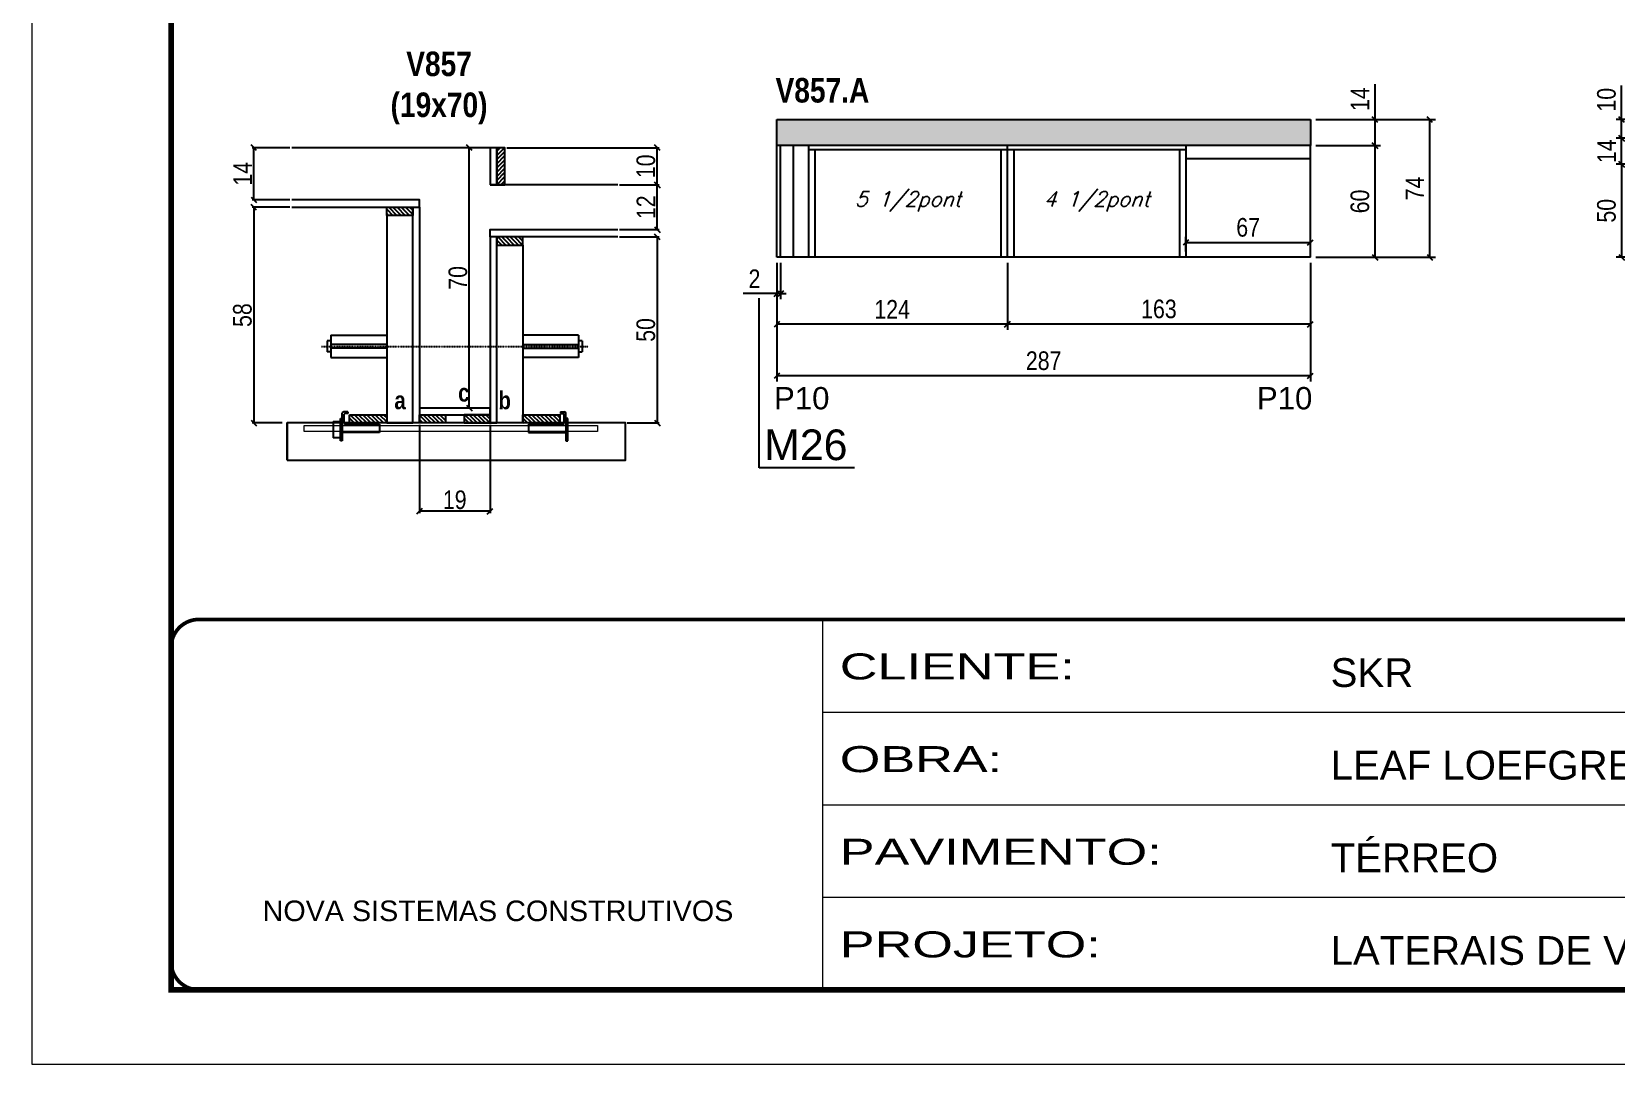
# Model space of a CAD drawing. Extents: x 3309 to 9590, y -2522 to 14608.
# Drawn here: x 6493 to 7345, y 6666 to 7222 of the extents above; entities that cross this region are included whole.
import ezdxf

# ---------------------------------------------------------------- set-up
doc = ezdxf.new("R2010")
doc.units = 0
for name, pattern in [('CONTINUO', [0]), ('DASHED', [0.75, 0.5, -0.25]), ('HIDDEN', [0.375, 0.25, -0.125])]:
    doc.linetypes.add(name, pattern=pattern)
for name, color, linetype in [('5', 5, 'Continuous'), ('barrote', 251, 'Continuous'), ('COTA', 241, 'Continuous'), ('detalhes', 4, 'Continuous'), ('NOMENCLATURA', 7, 'Continuous'), ('Painéis', 200, 'Continuous'), ('presilha', 1, 'Continuous'), ('SARR_2.2x10', 60, 'Continuous'), ('SARR_2.2x7', 40, 'Continuous'), ('SARR_3.5x7', 81, 'Continuous'), ('TENSOR', 3, 'Continuous'), ('texto', 7, 'Continuous')]:
    doc.layers.add(name, color=color, linetype=linetype)
for name, color, linetype, lineweight in [('CONCRETO', 251, 'Continuous', 25), ('Folhas', 255, 'Continuous', 9), ('SARRAFO DE PRESSAO', 251, 'DASHED', 9), ('SCO-___-LAJ', 2, 'Continuous', 0)]:
    doc.layers.add(name, color=color, linetype=linetype, lineweight=lineweight)
doc.styles.add('ARIAL', font='arial.ttf')
doc.styles.add('COTA TECNICA', font='techl___.ttf', dxfattribs={"height": 10})
doc.styles.add('COTA TECNICA 2X', font='techl___.ttf', dxfattribs={"height": 10})
doc.styles.add('Romans', font='romans.shx')
doc.styles.get("Standard").update_dxf_attribs({"font": 'arial.ttf'})
doc.styles.add('TECNICA', font='techb___.ttf', dxfattribs={"height": 10})
doc.styles.add('Tecnologia', font='')
doc.styles.get('Tecnologia').set_extended_font_data('Forgotten Futurist')
doc.dimstyles.new('PAINEL', dxfattribs={"dimtxt": 10, "dimasz": 3, "dimexe": 3, "dimexo": 3, "dimgap": 3, "dimtad": 1, "dimdec": 1, "dimzin": 12, "dimdsep": 46, "dimtxsty": 'COTA TECNICA', "dimblk1": 'OBLIQUE', "dimblk2": 'OBLIQUE', "dimsah": 1, "dimcen": 0.9, "dimclrd": 4, "dimclre": 4, "dimclrt": 240, "dimadec": 1, "dimazin": 3, "dimtfac": 1, "dimtdec": 1, "dimtmove": 0, "dimatfit": 3, "dimfxl": 1, "dimtolj": 1, "dimtzin": 12, "dimarcsym": 0})
doc.dimstyles.new('SECAO', dxfattribs={"dimscale": 0.333333, "dimtxt": 5, "dimasz": 9, "dimexe": 3, "dimexo": 3, "dimgap": 3, "dimtad": 1, "dimdec": 1, "dimlfac": 0.5, "dimzin": 12, "dimdsep": 46, "dimtxsty": 'COTA TECNICA 2X', "dimblk1": 'OBLIQUE', "dimblk2": 'OBLIQUE', "dimsah": 1, "dimcen": 0.9, "dimclrd": 4, "dimclre": 4, "dimclrt": 240, "dimadec": 1, "dimazin": 3, "dimtfac": 1, "dimtdec": 1, "dimtmove": 0, "dimatfit": 3, "dimfxl": 1, "dimtolj": 1, "dimtzin": 12, "dimarcsym": 0})
pattern_1 = [(135, (39936.9704, -116500.8559), (-1.122532015, -1.122532015), [])]

# ---------------------------------------------------------------- blocks, each defined once
blk = doc.blocks.new('9999999999')
at = {"color": 30, "linetype": 'CONTINUO'}
for p, q in [((98564.56, 34230.21), (98564.56, 34429.45)), ((98564.56, 34379.64), (99583.98, 34379.64)), ((98564.56, 34329.83), (99487.98, 34329.83)), ((98564.56, 34280.02), (99487.98, 34280.02))]:
    blk.add_line(p, q, dxfattribs=at)
at = {"color": 30, "linetype": 'CONTINUO', "const_width": 2}
blk.add_lwpolyline([(99583.98, 34230.21), (99583.98, 34414.45, 0.414214), (99568.98, 34429.45), (98228.98, 34429.45, 0.414214), (98213.98, 34414.45), (98213.98, 34245.21, 0.414214), (98228.98, 34230.21), (99583.98, 34230.21)], format="xyb", dxfattribs=at)
at = {"layer": 'Folhas'}
blk.add_lwpolyline([(98138.98, 34190.21), (99623.98, 34190.21), (99623.98, 35240.21), (98138.98, 35240.21)], close=True, dxfattribs=at)
at = {"layer": 'Folhas', "color": 30, "const_width": 3}
blk.add_lwpolyline([(98213.98, 34230.21), (99583.98, 34230.21), (99583.98, 35200.21), (98213.98, 35200.21)], close=True, dxfattribs=at)
at = {"color": 7, "linetype": 'Continuous', "ltscale": 5, "style": 'ARIAL'}
for s, height, p in [('SKR', 15.483, (98837.68, 34393.13)), ('LEAF LOEFGREN', 15.4829, (98837.68, 34343.32)), ('TÉRREO', 15.483, (98837.68, 34293.51)), ('NOVA SISTEMAS CONSTRUTIVOS', 11.0592, (98263.19, 34267.21)), ('LATERAIS DE VIGAS', 15.4829, (98837.68, 34243.7))]:
    blk.add_text(s, height=height, dxfattribs=at).set_placement(p)
at = {"layer": 'Folhas', "color": 7, "style": 'Tecnologia', "width": 1.5}
for s, p in [('CLIENTE:', (98573.65, 34397.17)), ('OBRA:', (98573.65, 34347.31)), ('PAVIMENTO:', (98573.65, 34297.5)), ('PROJETO:', (98573.65, 34247.69))]:
    blk.add_text(s, height=14, dxfattribs=at).set_placement(p)
blk = doc.blocks.new('_Oblique')
at = {"color": 0, "linetype": 'ByBlock', "lineweight": -2}
blk.add_line((-0.5, -0.5), (0.5, 0.5), dxfattribs=at)
blk = doc.blocks.new('*D2346')
at = {"layer": 'COTA', "color": 4, "linetype": 'ByBlock', "lineweight": -2, "transparency": 16777216}
for p, q in [((7017.71, 7097.42), (7017.71, 7061.34)), ((7180.71, 7097.42), (7180.71, 7061.34)), ((7180.71, 7064.34), (7017.71, 7064.34))]:
    blk.add_line(p, q, dxfattribs=at)
at = {"layer": 'Defpoints', "color": 0, "linetype": 'ByBlock', "transparency": 16777216}
for p in [(7017.71, 7100.42), (7180.71, 7100.42), (7017.71, 7064.34)]:
    blk.add_point(p, dxfattribs=at)
at = {"layer": 'COTA', "color": 4, "linetype": 'ByBlock', "lineweight": -2, "transparency": 16777216, "xscale": 3, "yscale": 3, "zscale": 3, "rotation": 180}
blk.add_blockref('_Oblique', (7017.71, 7064.34), dxfattribs=at)
at = {"layer": 'COTA', "color": 4, "linetype": 'ByBlock', "lineweight": -2, "transparency": 16777216, "xscale": 3, "yscale": 3, "zscale": 3}
blk.add_blockref('_Oblique', (7180.71, 7064.34), dxfattribs=at)
at = {"layer": 'COTA', "color": 240, "linetype": 'ByBlock', "transparency": 16777216, "insert": (7099.21, 7072.56), "char_height": 10, "attachment_point": 5, "style": 'COTA TECNICA'}
blk.add_mtext('\\A1;163', dxfattribs=at)
blk = doc.blocks.new('*D2347')
at = {"layer": 'COTA', "color": 4, "linetype": 'ByBlock', "lineweight": -2, "transparency": 16777216}
for p, q in [((6893.71, 7097.42), (6893.71, 7061.34)), ((7017.71, 7097.42), (7017.71, 7061.34)), ((7017.71, 7064.34), (6893.71, 7064.34))]:
    blk.add_line(p, q, dxfattribs=at)
at = {"layer": 'Defpoints', "color": 0, "linetype": 'ByBlock', "transparency": 16777216}
for p in [(6893.71, 7100.42), (7017.71, 7100.42), (6893.71, 7064.34)]:
    blk.add_point(p, dxfattribs=at)
at = {"layer": 'COTA', "color": 4, "linetype": 'ByBlock', "lineweight": -2, "transparency": 16777216, "xscale": 3, "yscale": 3, "zscale": 3, "rotation": 180}
blk.add_blockref('_Oblique', (6893.71, 7064.34), dxfattribs=at)
at = {"layer": 'COTA', "color": 4, "linetype": 'ByBlock', "lineweight": -2, "transparency": 16777216, "xscale": 3, "yscale": 3, "zscale": 3}
blk.add_blockref('_Oblique', (7017.71, 7064.34), dxfattribs=at)
at = {"layer": 'COTA', "color": 240, "linetype": 'ByBlock', "transparency": 16777216, "insert": (6955.71, 7072.41), "char_height": 10, "attachment_point": 5, "style": 'COTA TECNICA'}
blk.add_mtext('\\A1;124', dxfattribs=at)
blk = doc.blocks.new('*D2348')
at = {"layer": 'COTA', "color": 4, "linetype": 'ByBlock', "lineweight": -2, "transparency": 16777216}
for p, q in [((6893.71, 7097.42), (6893.71, 7033.63)), ((7180.71, 7097.42), (7180.71, 7033.63)), ((7180.71, 7036.63), (6893.71, 7036.63))]:
    blk.add_line(p, q, dxfattribs=at)
at = {"layer": 'Defpoints', "color": 0, "linetype": 'ByBlock', "transparency": 16777216}
for p in [(6893.71, 7100.42), (7180.71, 7100.42), (6893.71, 7036.63)]:
    blk.add_point(p, dxfattribs=at)
at = {"layer": 'COTA', "color": 4, "linetype": 'ByBlock', "lineweight": -2, "transparency": 16777216, "xscale": 3, "yscale": 3, "zscale": 3, "rotation": 180}
blk.add_blockref('_Oblique', (6893.71, 7036.63), dxfattribs=at)
at = {"layer": 'COTA', "color": 4, "linetype": 'ByBlock', "lineweight": -2, "transparency": 16777216, "xscale": 3, "yscale": 3, "zscale": 3}
blk.add_blockref('_Oblique', (7180.71, 7036.63), dxfattribs=at)
at = {"layer": 'COTA', "color": 240, "linetype": 'ByBlock', "transparency": 16777216, "insert": (7037.21, 7044.72), "char_height": 10, "attachment_point": 5, "style": 'COTA TECNICA'}
blk.add_mtext('\\A1;287', dxfattribs=at)
blk = doc.blocks.new('*D2349')
at = {"layer": 'COTA', "color": 4, "lineweight": -2, "transparency": 16777216}
for p, q in [((7183.71, 7160.42), (7218.47, 7160.42)), ((7215.47, 7100.42), (7215.47, 7160.42)), ((7183.71, 7100.42), (7218.47, 7100.42))]:
    blk.add_line(p, q, dxfattribs=at)
at = {"layer": 'Defpoints', "color": 0, "transparency": 16777216}
for p in [(7180.71, 7160.42), (7215.47, 7160.42), (7180.71, 7100.42)]:
    blk.add_point(p, dxfattribs=at)
at = {"layer": 'COTA', "color": 4, "lineweight": -2, "transparency": 16777216, "xscale": 3, "yscale": 3, "zscale": 3}
for p, rotation in [((7215.47, 7160.42), 90), ((7215.47, 7100.42), 270)]:
    blk.add_blockref('_Oblique', p, dxfattribs=dict(at, rotation=rotation))
at = {"layer": 'COTA', "color": 240, "transparency": 16777216, "insert": (7207.36, 7130.42), "char_height": 10, "attachment_point": 5, "rotation": 90, "style": 'COTA TECNICA'}
blk.add_mtext('\\A1;60', dxfattribs=at)
blk = doc.blocks.new('*D2350')
at = {"layer": 'COTA', "color": 4, "lineweight": -2, "transparency": 16777216}
for p, q in [((7215.47, 7174.42), (7215.47, 7193.54)), ((7183.71, 7174.42), (7218.47, 7174.42)), ((7215.47, 7160.42), (7215.47, 7174.42)), ((7183.71, 7160.42), (7218.47, 7160.42))]:
    blk.add_line(p, q, dxfattribs=at)
at = {"layer": 'Defpoints', "color": 0, "transparency": 16777216}
for p in [(7180.71, 7174.42), (7215.47, 7174.42), (7180.71, 7160.42)]:
    blk.add_point(p, dxfattribs=at)
at = {"layer": 'COTA', "color": 4, "lineweight": -2, "transparency": 16777216, "xscale": 3, "yscale": 3, "zscale": 3}
for p, rotation in [((7215.47, 7174.42), 90), ((7215.47, 7160.42), 270)]:
    blk.add_blockref('_Oblique', p, dxfattribs=dict(at, rotation=rotation))
at = {"layer": 'COTA', "color": 240, "transparency": 16777216, "insert": (7207.39, 7185.48), "char_height": 10, "attachment_point": 5, "rotation": 90, "style": 'COTA TECNICA'}
blk.add_mtext('\\A1;14', dxfattribs=at)
blk = doc.blocks.new('*D2351')
at = {"layer": 'COTA', "color": 4, "lineweight": -2, "transparency": 16777216}
for p, q in [((7183.71, 7174.42), (7247.96, 7174.42)), ((7244.96, 7100.42), (7244.96, 7174.42)), ((7183.71, 7100.42), (7247.96, 7100.42))]:
    blk.add_line(p, q, dxfattribs=at)
at = {"layer": 'Defpoints', "color": 0, "transparency": 16777216}
for p in [(7180.71, 7174.42), (7244.96, 7174.42), (7180.71, 7100.42)]:
    blk.add_point(p, dxfattribs=at)
at = {"layer": 'COTA', "color": 4, "lineweight": -2, "transparency": 16777216, "xscale": 3, "yscale": 3, "zscale": 3}
for p, rotation in [((7244.96, 7174.42), 90), ((7244.96, 7100.42), 270)]:
    blk.add_blockref('_Oblique', p, dxfattribs=dict(at, rotation=rotation))
at = {"layer": 'COTA', "color": 240, "transparency": 16777216, "insert": (7236.89, 7137.42), "char_height": 10, "attachment_point": 5, "rotation": 90, "style": 'COTA TECNICA'}
blk.add_mtext('\\A1;74', dxfattribs=at)
blk = doc.blocks.new('*D2352')
at = {"layer": 'COTA', "color": 4, "lineweight": -2, "transparency": 16777216}
for p, q in [((6893.71, 7097.42), (6893.71, 7077.84)), ((6895.71, 7097.42), (6895.71, 7077.84)), ((6893.71, 7080.84), (6875.6, 7080.84)), ((6895.71, 7080.84), (6893.71, 7080.84)), ((6895.71, 7080.84), (6898.71, 7080.84))]:
    blk.add_line(p, q, dxfattribs=at)
at = {"layer": 'Defpoints', "color": 0, "transparency": 16777216}
for p in [(6893.71, 7100.42, 0), (6895.71, 7100.42, 0), (6893.71, 7080.84)]:
    blk.add_point(p, dxfattribs=at)
at = {"layer": 'COTA', "color": 4, "lineweight": -2, "transparency": 16777216, "xscale": 3, "yscale": 3, "zscale": 3}
blk.add_blockref('_Oblique', (6893.71, 7080.84), dxfattribs=at)
at = {"layer": 'COTA', "color": 4, "lineweight": -2, "transparency": 16777216, "xscale": 3, "yscale": 3, "zscale": 3, "rotation": 180}
blk.add_blockref('_Oblique', (6895.71, 7080.84), dxfattribs=at)
at = {"layer": 'COTA', "color": 240, "transparency": 16777216, "insert": (6881.66, 7088.84), "char_height": 10, "attachment_point": 5, "style": 'COTA TECNICA'}
blk.add_mtext('\\A1;2', dxfattribs=at)
blk = doc.blocks.new('*D2353')
at = {"layer": 'COTA', "color": 4, "lineweight": -2, "transparency": 16777216}
for p, q in [((7113.71, 7103.42), (7113.71, 7111.34)), ((7180.71, 7103.42), (7180.71, 7111.34)), ((7113.71, 7108.34), (7180.71, 7108.34))]:
    blk.add_line(p, q, dxfattribs=at)
at = {"layer": 'Defpoints', "color": 0, "transparency": 16777216}
for p in [(7113.71, 7100.42, 0), (7180.71, 7108.34), (7180.71, 7100.42, 0)]:
    blk.add_point(p, dxfattribs=at)
at = {"layer": 'COTA', "color": 4, "lineweight": -2, "transparency": 16777216, "xscale": 3, "yscale": 3, "zscale": 3, "rotation": 180}
blk.add_blockref('_Oblique', (7113.71, 7108.34), dxfattribs=at)
at = {"layer": 'COTA', "color": 4, "lineweight": -2, "transparency": 16777216, "xscale": 3, "yscale": 3, "zscale": 3}
blk.add_blockref('_Oblique', (7180.71, 7108.34), dxfattribs=at)
at = {"layer": 'COTA', "color": 240, "transparency": 16777216, "insert": (7147.21, 7116.44), "char_height": 10, "attachment_point": 5, "style": 'COTA TECNICA'}
blk.add_mtext('\\A1;67', dxfattribs=at)
blk = doc.blocks.new('*D2354')
at = {"layer": 'COTA', "color": 4, "lineweight": -2, "transparency": 16777216}
for p, q in [((6701.43, 7010.31), (6701.43, 6962.84)), ((6739.43, 7010.31), (6739.43, 6962.84)), ((6739.43, 6963.84), (6701.43, 6963.84))]:
    blk.add_line(p, q, dxfattribs=at)
at = {"layer": 'Defpoints', "color": 0, "transparency": 16777216}
for p in [(6701.43, 7011.31), (6739.43, 7011.31), (6701.43, 6963.84)]:
    blk.add_point(p, dxfattribs=at)
at = {"layer": 'COTA', "color": 4, "lineweight": -2, "transparency": 16777216, "xscale": 3, "yscale": 3, "zscale": 3, "rotation": 180}
blk.add_blockref('_Oblique', (6701.43, 6963.84), dxfattribs=at)
at = {"layer": 'COTA', "color": 4, "lineweight": -2, "transparency": 16777216, "xscale": 3, "yscale": 3, "zscale": 3}
blk.add_blockref('_Oblique', (6739.43, 6963.84), dxfattribs=at)
at = {"layer": 'COTA', "color": 240, "transparency": 16777216, "insert": (6720.43, 6969.93), "char_height": 10, "attachment_point": 5, "style": 'COTA TECNICA 2X'}
blk.add_mtext('\\A1;19', dxfattribs=at)
blk = doc.blocks.new('PRESILHA METÁLICA 1')
at = {"layer": 'presilha'}
for p, q in [((0, 13), (6, 13)), ((0, 13), (0, 0)), ((6, 15.5), (7.5, 15.5)), ((6, -2.5), (6, 15.5)), ((6, 13), (6, 0)), ((7.5, 10.6), (7.5, 19.9)), ((7.5, 15.5), (7.5, -2.5)), ((12, 21), (8.6, 21)), ((9, 11.6), (9, 18.9)), ((12, 19.5), (9.6, 19.5)), ((12, 21), (12, 19.5)), ((6, 0), (0, 0)), ((37.5, 4.1), (7.5, 4.1)), ((37.5, 11), (9.6, 11)), ((37.5, 11), (37.5, 4.1)), ((7.5, -2.5), (6, -2.5))]:
    blk.add_line(p, q, dxfattribs=at)
for centre, radius, start, end in [((8.6, 19.9), 1.14, 90, 180), ((9.6, 18.9), 0.57, 90, 180), ((9.6, 11.6), 0.57, 180, 270)]:
    blk.add_arc(centre, radius, start, end, dxfattribs=at)
blk = doc.blocks.new('PRESILHA METÁLICA 2')
at = {"layer": 'presilha'}
for p, q in [((-30.8, 13.5), (-30.8, 6.6)), ((-30.8, 13.5), (-2.8, 13.5)), ((-5.2, 23.5), (-5.2, 22)), ((-5.2, 23.5), (-1.9, 23.5)), ((-5.2, 22), (-2.8, 22)), ((-2.2, 14.1), (-2.2, 21.4)), ((0.8, 18), (-0.8, 18)), ((-0.8, 18), (-0.8, 0)), ((-0.8, 14.6), (-0.8, 22.4)), ((0.8, 0), (0.8, 18)), ((-30.8, 6.6), (-0.8, 6.6)), ((-0.8, 0), (0.8, 0))]:
    blk.add_line(p, q, dxfattribs=at)
for centre, radius, start, end in [((-2.8, 21.4), 0.57, 0, 90), ((-2.8, 14.1), 0.57, 270, 0), ((-1.9, 22.4), 1.14, 0, 90)]:
    blk.add_arc(centre, radius, start, end, dxfattribs=at)
blk = doc.blocks.new('*D2355')
at = {"layer": 'COTA', "color": 4, "lineweight": -2, "transparency": 16777216}
for p, q in [((6631.73, 7127.31), (6611.38, 7127.31)), ((6612.38, 7127.31), (6612.38, 7011.31)), ((6627.62, 7011.31), (6611.38, 7011.31))]:
    blk.add_line(p, q, dxfattribs=at)
at = {"layer": 'Defpoints', "color": 0, "transparency": 16777216}
for p in [(6632.73, 7127.31), (6612.38, 7011.31), (6628.62, 7011.31)]:
    blk.add_point(p, dxfattribs=at)
at = {"layer": 'COTA', "color": 4, "lineweight": -2, "transparency": 16777216, "xscale": 3, "yscale": 3, "zscale": 3}
for p, rotation in [((6612.38, 7127.31), 90), ((6612.38, 7011.31), 270)]:
    blk.add_blockref('_Oblique', p, dxfattribs=dict(at, rotation=rotation))
at = {"layer": 'COTA', "color": 240, "transparency": 16777216, "insert": (6606.25, 7069.31), "char_height": 10, "attachment_point": 5, "rotation": 90, "style": 'COTA TECNICA 2X'}
blk.add_mtext('\\A1;58', dxfattribs=at)
blk = doc.blocks.new('*D2356')
at = {"layer": 'COTA', "color": 4, "lineweight": -2, "transparency": 16777216}
for p, q in [((6809.13, 7111.31), (6830.35, 7111.31)), ((6829.35, 7111.31), (6829.35, 7011.31)), ((6813.24, 7011.31), (6830.35, 7011.31))]:
    blk.add_line(p, q, dxfattribs=at)
at = {"layer": 'Defpoints', "color": 0, "transparency": 16777216}
for p in [(6808.13, 7111.31), (6812.24, 7011.31), (6829.35, 7011.31)]:
    blk.add_point(p, dxfattribs=at)
at = {"layer": 'COTA', "color": 4, "lineweight": -2, "transparency": 16777216, "xscale": 3, "yscale": 3, "zscale": 3}
for p, rotation in [((6829.35, 7111.31), 90), ((6829.35, 7011.31), 270)]:
    blk.add_blockref('_Oblique', p, dxfattribs=dict(at, rotation=rotation))
at = {"layer": 'COTA', "color": 240, "transparency": 16777216, "insert": (6823.24, 7061.31), "char_height": 10, "attachment_point": 5, "rotation": 90, "style": 'COTA TECNICA 2X'}
blk.add_mtext('\\A1;50', dxfattribs=at)
blk = doc.blocks.new('*D2357')
at = {"layer": 'COTA', "color": 4, "lineweight": -2, "transparency": 16777216}
for p, q in [((6738.43, 7159.31), (6727.26, 7159.31)), ((6728.26, 7019.31), (6728.26, 7159.31)), ((6738.43, 7019.31), (6727.26, 7019.31))]:
    blk.add_line(p, q, dxfattribs=at)
at = {"layer": 'Defpoints', "color": 0, "transparency": 16777216}
for p in [(6728.26, 7159.31), (6739.43, 7159.31), (6739.43, 7019.31)]:
    blk.add_point(p, dxfattribs=at)
at = {"layer": 'COTA', "color": 4, "lineweight": -2, "transparency": 16777216, "xscale": 3, "yscale": 3, "zscale": 3}
for p, rotation in [((6728.26, 7159.31), 90), ((6728.26, 7019.31), 270)]:
    blk.add_blockref('_Oblique', p, dxfattribs=dict(at, rotation=rotation))
at = {"layer": 'COTA', "color": 240, "transparency": 16777216, "insert": (6722.15, 7089.31), "char_height": 10, "attachment_point": 5, "rotation": 90, "style": 'COTA TECNICA 2X'}
blk.add_mtext('\\A1;70', dxfattribs=at)
blk = doc.blocks.new('*D2358')
at = {"layer": 'COTA', "color": 4, "lineweight": -2, "transparency": 16777216}
for p, q in [((6809.13, 7139.31), (6830.35, 7139.31)), ((6829.35, 7115.31), (6829.35, 7139.31)), ((6809.13, 7115.31), (6830.35, 7115.31))]:
    blk.add_line(p, q, dxfattribs=at)
at = {"layer": 'Defpoints', "color": 0, "transparency": 16777216}
for p in [(6808.13, 7139.31), (6829.35, 7139.31), (6808.13, 7115.31)]:
    blk.add_point(p, dxfattribs=at)
at = {"layer": 'COTA', "color": 4, "lineweight": -2, "transparency": 16777216, "xscale": 3, "yscale": 3, "zscale": 3}
for p, rotation in [((6829.35, 7139.31), 90), ((6829.35, 7115.31), 270)]:
    blk.add_blockref('_Oblique', p, dxfattribs=dict(at, rotation=rotation))
at = {"layer": 'COTA', "color": 240, "transparency": 16777216, "insert": (6823.29, 7127.31), "char_height": 10, "attachment_point": 5, "rotation": 90, "style": 'COTA TECNICA 2X'}
blk.add_mtext('\\A1;12', dxfattribs=at)
blk = doc.blocks.new('*D2359')
at = {"layer": 'COTA', "color": 4, "lineweight": -2, "transparency": 16777216}
for p, q in [((6631.73, 7159.31), (6611.38, 7159.31)), ((6612.38, 7131.31), (6612.38, 7159.31)), ((6631.73, 7131.31), (6611.38, 7131.31))]:
    blk.add_line(p, q, dxfattribs=at)
at = {"layer": 'Defpoints', "color": 0, "transparency": 16777216}
for p in [(6612.38, 7159.31), (6632.73, 7159.31), (6632.73, 7131.31)]:
    blk.add_point(p, dxfattribs=at)
at = {"layer": 'COTA', "color": 4, "lineweight": -2, "transparency": 16777216, "xscale": 3, "yscale": 3, "zscale": 3}
for p, rotation in [((6612.38, 7159.31), 90), ((6612.38, 7131.31), 270)]:
    blk.add_blockref('_Oblique', p, dxfattribs=dict(at, rotation=rotation))
at = {"layer": 'COTA', "color": 240, "transparency": 16777216, "insert": (6606.31, 7145.31), "char_height": 10, "attachment_point": 5, "rotation": 90, "style": 'COTA TECNICA 2X'}
blk.add_mtext('\\A1;14', dxfattribs=at)
blk = doc.blocks.new('*D2360')
at = {"layer": 'COTA', "color": 4, "lineweight": -2, "transparency": 16777216}
for p, q in [((6748.43, 7159.31), (6830.35, 7159.31)), ((6829.35, 7139.31), (6829.35, 7159.31)), ((6809.13, 7139.31), (6830.35, 7139.31))]:
    blk.add_line(p, q, dxfattribs=at)
at = {"layer": 'Defpoints', "color": 0, "transparency": 16777216}
for p in [(6747.43, 7159.31), (6829.35, 7159.31), (6808.13, 7139.31)]:
    blk.add_point(p, dxfattribs=at)
at = {"layer": 'COTA', "color": 4, "lineweight": -2, "transparency": 16777216, "xscale": 3, "yscale": 3, "zscale": 3}
for p, rotation in [((6829.35, 7159.31), 90), ((6829.35, 7139.31), 270)]:
    blk.add_blockref('_Oblique', p, dxfattribs=dict(at, rotation=rotation))
at = {"layer": 'COTA', "color": 240, "transparency": 16777216, "insert": (6823.25, 7149.31), "char_height": 10, "attachment_point": 5, "rotation": 90, "style": 'COTA TECNICA 2X'}
blk.add_mtext('\\A1;10', dxfattribs=at)
blk = doc.blocks.new('*D2365')
at = {"layer": 'COTA', "color": 4, "lineweight": -2, "transparency": 16777216}
for p, q in [((7364.65, 7150.42), (7345.09, 7150.42)), ((7348.09, 7150.42), (7348.09, 7100.42)), ((7364.65, 7100.42), (7345.09, 7100.42))]:
    blk.add_line(p, q, dxfattribs=at)
at = {"layer": 'Defpoints', "color": 0, "transparency": 16777216}
for p in [(7367.65, 7150.42, 0), (7348.09, 7100.42), (7367.65, 7100.42, 0)]:
    blk.add_point(p, dxfattribs=at)
at = {"layer": 'COTA', "color": 4, "lineweight": -2, "transparency": 16777216, "xscale": 3, "yscale": 3, "zscale": 3}
for p, rotation in [((7348.09, 7150.42), 90), ((7348.09, 7100.42), 270)]:
    blk.add_blockref('_Oblique', p, dxfattribs=dict(at, rotation=rotation))
at = {"layer": 'COTA', "color": 240, "transparency": 16777216, "insert": (7339.98, 7125.42), "char_height": 10, "attachment_point": 5, "rotation": 90, "style": 'COTA TECNICA'}
blk.add_mtext('\\A1;50', dxfattribs=at)
blk = doc.blocks.new('*D2366')
at = {"layer": 'COTA', "color": 4, "lineweight": -2, "transparency": 16777216}
for p, q in [((7364.65, 7164.42), (7345.09, 7164.42)), ((7348.09, 7150.42), (7348.09, 7164.42)), ((7364.65, 7150.42), (7345.09, 7150.42))]:
    blk.add_line(p, q, dxfattribs=at)
at = {"layer": 'Defpoints', "color": 0, "transparency": 16777216}
for p in [(7348.09, 7164.42), (7367.65, 7164.42, 0), (7367.65, 7150.42, 0)]:
    blk.add_point(p, dxfattribs=at)
at = {"layer": 'COTA', "color": 4, "lineweight": -2, "transparency": 16777216, "xscale": 3, "yscale": 3, "zscale": 3}
for p, rotation in [((7348.09, 7164.42), 90), ((7348.09, 7150.42), 270)]:
    blk.add_blockref('_Oblique', p, dxfattribs=dict(at, rotation=rotation))
at = {"layer": 'COTA', "color": 240, "transparency": 16777216, "insert": (7340.01, 7157.42), "char_height": 10, "attachment_point": 5, "rotation": 90, "style": 'COTA TECNICA'}
blk.add_mtext('\\A1;14', dxfattribs=at)
blk = doc.blocks.new('*D2367')
at = {"layer": 'COTA', "color": 4, "lineweight": -2, "transparency": 16777216}
for p, q in [((7348.09, 7174.42), (7348.09, 7192.85)), ((7364.65, 7174.42), (7345.09, 7174.42)), ((7348.09, 7164.42), (7348.09, 7174.42)), ((7364.65, 7164.42), (7345.09, 7164.42))]:
    blk.add_line(p, q, dxfattribs=at)
at = {"layer": 'Defpoints', "color": 0, "transparency": 16777216}
for p in [(7348.09, 7174.42), (7367.65, 7174.42, 0), (7367.65, 7164.42, 0)]:
    blk.add_point(p, dxfattribs=at)
at = {"layer": 'COTA', "color": 4, "lineweight": -2, "transparency": 16777216, "xscale": 3, "yscale": 3, "zscale": 3}
for p, rotation in [((7348.09, 7174.42), 90), ((7348.09, 7164.42), 270)]:
    blk.add_blockref('_Oblique', p, dxfattribs=dict(at, rotation=rotation))
at = {"layer": 'COTA', "color": 240, "transparency": 16777216, "insert": (7339.98, 7185.13), "char_height": 10, "attachment_point": 5, "rotation": 90, "style": 'COTA TECNICA'}
blk.add_mtext('\\A1;10', dxfattribs=at)

msp = doc.modelspace()

# ---------------------------------------------------------------- hatches: boundary and pattern name
at = {"layer": 'COTA'}
h = msp.add_hatch(dxfattribs=at)
h.set_pattern_fill('AR-CONC', color=256, scale=0.03)
h.set_pattern_definition([(50, (1805.871, -1323.2346), (5.46554, -0.4781726), [0.5715, -6.2865]), (355, (1805.871, -1323.2346), (-1.0573026, 5.7317054), [0.4572, -5.0292175]), (100.451445, (1806.3265, -1323.2745), (4.4082374, 5.2535326), [0.4857003, -5.3427073]), (46.1842, (1805.871, -1321.7106), (8.1323712, -1.26127), [0.85725, -9.42975]), (96.63556, (1806.549, -1321.816), (7.122124, 7.422784), [0.728551, -8.014068]), (351.18415, (1805.871, -1321.711), (7.122124, 7.422784), [0.685799, -7.543792]), (21, (1806.633, -1322.0916), (4.5484317, -3.067956), [0.5715, -6.2865]), (326, (1806.633, -1322.0916), (1.854061, 5.525639), [0.4572, -5.0292]), (71.451445, (1807.012, -1322.3473), (6.4024926, 2.457683), [0.4857003, -5.342698]), (37.5, (1805.871, -1323.2346), (0.0926581, 2.53665117), [0, -4.96824, 0, -5.1054, 0, -5.04825]), (7.5, (1805.871, -1323.2346), (2.0045899, 3.00541724), [0, -2.91084, 0, -4.85394, 0, -1.92405]), (327.5, (1804.1717, -1323.2346), (4.06771786, -0.1718623), [0, -1.905, 0, -5.9436, 0, -7.8867]), (317.5, (1803.4097, -1323.2346), (4.4438754, 0.7627947), [0, -2.4765, 0, -3.94716, 0, -5.6007])])
h.paths.add_polyline_path([(6893.71, 7174.42), (6893.71, 7160.42), (7180.71, 7160.42), (7180.71, 7174.42)])
at = {"layer": 'SARR_2.2x10'}
h = msp.add_hatch(dxfattribs=at)
h.set_pattern_fill('ANSI31', color=256, scale=0.5, angle=90)
h.set_pattern_definition([(135, (39857.3704, -116500.8559), (-1.122532015, -1.122532015), [])])
h.paths.add_polyline_path([(6663.83, 7015.71), (6663.83, 7011.31), (6683.83, 7011.31), (6683.83, 7015.71)])
h = msp.add_hatch(dxfattribs=at)
h.set_pattern_fill('ANSI31', color=256, scale=0.5, angle=90)
h.set_pattern_definition([(135, (39950.5704, -116500.8559), (-1.122532015, -1.122532015), [])])
h.paths.add_polyline_path([(6757.03, 7015.71), (6757.03, 7011.31), (6777.03, 7011.31), (6777.03, 7015.71)])
at = {"layer": 'SARR_2.2x7'}
h = msp.add_hatch(dxfattribs=at)
h.set_pattern_fill('ANSI31', color=256, scale=0.5)
h.set_pattern_definition([(45, (-116769.1379, -25955.0249), (-1.122532015, 1.122532015), [])])
h.paths.add_polyline_path([(6747.43, 7159.31), (6743.03, 7159.31), (6743.03, 7139.31), (6747.43, 7139.31)])
h = msp.add_hatch(dxfattribs=at)
h.set_pattern_fill('ANSI31', color=256, scale=0.5, angle=90)
h.set_pattern_definition([(135, (39871.3704, -116389.2559), (-1.122532015, -1.122532015), [])])
h.paths.add_polyline_path([(6697.83, 7127.31), (6697.83, 7122.91), (6683.83, 7122.91), (6683.83, 7127.31)])
h = msp.add_hatch(dxfattribs=at)
h.set_pattern_fill('ANSI31', color=256, scale=0.5, angle=90)
h.set_pattern_definition([(135, (39851.3704, -116405.2559), (-1.122532015, -1.122532015), [])])
h.paths.add_polyline_path([(6743.03, 7111.31), (6743.03, 7106.91), (6757.03, 7106.91), (6757.03, 7111.31)])
h = msp.add_hatch(dxfattribs=at)
h.set_pattern_fill('ANSI31', color=256, scale=0.5, angle=90)
h.set_pattern_definition(pattern_1)
h.paths.add_polyline_path([(6715.43, 7011.31), (6715.43, 7015.71), (6701.43, 7015.71), (6701.43, 7011.31)])
h = msp.add_hatch(dxfattribs=at)
h.set_pattern_fill('ANSI31', color=256, scale=0.5, angle=90)
h.set_pattern_definition(pattern_1)
h.paths.add_polyline_path([(6725.43, 7015.71), (6725.43, 7011.31), (6739.43, 7011.31), (6739.43, 7015.71)])

# ---------------------------------------------------------------- linework, layer by layer
at = {"ltscale": 3}
for p, q in [((6653.83, 7058.48), (6653.83, 7046.48)), ((6653.83, 7058.48), (6683.83, 7058.48)), ((6787.03, 7058.48), (6757.03, 7058.48)), ((6787.03, 7058.48), (6787.03, 7046.48)), ((6651.83, 7055.48), (6651.83, 7049.48)), ((6653.83, 7055.48), (6651.83, 7055.48)), ((6653.83, 7049.48), (6651.83, 7049.48)), ((6683.83, 7053.48), (6653.83, 7053.48)), ((6683.83, 7051.48), (6653.83, 7051.48)), ((6757.03, 7053.48), (6787.03, 7053.48)), ((6757.03, 7051.48), (6787.03, 7051.48)), ((6789.03, 7055.48), (6787.03, 7055.48)), ((6787.03, 7049.48), (6789.03, 7049.48)), ((6789.03, 7055.48), (6789.03, 7049.48)), ((6653.83, 7046.48), (6683.83, 7046.48)), ((6787.03, 7046.48), (6757.03, 7046.48))]:
    msp.add_line(p, q, dxfattribs=at)
at = {"layer": 'barrote'}
msp.add_lwpolyline([(6630.38, 6991.31), (6812.29, 6991.31), (6812.29, 7011.31), (6630.38, 7011.31)], close=True, dxfattribs=at)
at = {"layer": 'CONCRETO', "linetype": 'Continuous'}
for p, q in [((6743.03, 7159.31), (6632.73, 7159.31)), ((6808.13, 7139.31), (6739.43, 7139.31))]:
    msp.add_line(p, q, dxfattribs=at)
at = {"layer": 'COTA'}
for p, q in [((6893.71, 7160.42, 0), (6893.71, 7174.42, 0)), ((6893.71, 7174.42, 0), (7180.71, 7174.42, 0)), ((7180.71, 7174.42, 0), (7180.71, 7160.42, 0))]:
    msp.add_line(p, q, dxfattribs=at)
at = {"layer": 'detalhes', "color": 250}
msp.add_line((6630.38, 6991.31), (6630.38, 7011.31), dxfattribs=at)
at = {"layer": 'NOMENCLATURA', "linetype": 'Continuous'}
for p, q in [((6884.27, 6987.11), (6884.27, 7078.33)), ((6935.41, 6987.11), (6884.27, 6987.11))]:
    msp.add_line(p, q, dxfattribs=at)
at = {"layer": 'Painéis', "linetype": 'ByBlock'}
for p, q in [((7180.71, 7160.42, 0), (6893.71, 7160.42, 0)), ((6893.71, 7100.42, 0), (6893.71, 7160.42, 0)), ((6895.71, 7100.42, 0), (6895.71, 7160.42, 0)), ((7017.71, 7100.42, 0), (7017.71, 7160.42, 0)), ((7180.71, 7100.42, 0), (7180.71, 7160.42, 0)), ((7180.71, 7100.42, 0), (6893.71, 7100.42, 0))]:
    msp.add_line(p, q, dxfattribs=at)
at = {"layer": 'Painéis', "linetype": 'Continuous', "elevation": 0}
msp.add_lwpolyline([(6739.43, 7139.31), (6743.03, 7139.31), (6743.03, 7159.31), (6739.43, 7159.31)], close=True, dxfattribs=at)
for points in [[(6632.73, 7127.31), (6701.43, 7127.31), (6701.43, 7131.31), (6632.73, 7131.31)], [(6808.13, 7111.31), (6739.43, 7111.31), (6739.43, 7115.31), (6808.13, 7115.31)]]:
    msp.add_lwpolyline(points, dxfattribs=at)
at = {"layer": 'Painéis', "linetype": 'Continuous'}
for points in [[(6697.83, 7011.31), (6697.83, 7127.31), (6701.43, 7127.31), (6701.43, 7011.31)], [(6743.03, 7011.31), (6743.03, 7111.31), (6739.43, 7111.31), (6739.43, 7011.31)], [(6739.43, 7019.31), (6701.43, 7019.31), (6701.43, 7015.71), (6739.43, 7015.71)]]:
    msp.add_lwpolyline(points, close=True, dxfattribs=at)
at = {"layer": 'SARR_2.2x10'}
for points in [[(6663.83, 7015.71), (6683.83, 7015.71), (6683.83, 7011.31), (6663.83, 7011.31)], [(6757.03, 7015.71), (6777.03, 7015.71), (6777.03, 7011.31), (6757.03, 7011.31)]]:
    msp.add_lwpolyline(points, close=True, dxfattribs=at)
at = {"layer": 'SARR_2.2x7', "linetype": 'Continuous'}
for p, q in [((6902.71, 7100.42, 0), (6902.71, 7160.42, 0)), ((7017.71, 7158.22, 0), (6910.71, 7158.22, 0)), ((7113.71, 7158.22, 0), (7017.71, 7158.22, 0)), ((7180.71, 7153.42, 0), (7113.71, 7153.42, 0))]:
    msp.add_line(p, q, dxfattribs=at)
at = {"layer": 'SARR_2.2x7', "elevation": 0}
for points in [[(6747.43, 7139.31), (6747.43, 7159.31), (6743.03, 7159.31), (6743.03, 7139.31)], [(6683.83, 7127.31), (6697.83, 7127.31), (6697.83, 7122.91), (6683.83, 7122.91)], [(6757.03, 7111.31), (6743.03, 7111.31), (6743.03, 7106.91), (6757.03, 7106.91)]]:
    msp.add_lwpolyline(points, close=True, dxfattribs=at)
at = {"layer": 'SARR_2.2x7'}
for points in [[(6701.43, 7015.71), (6715.43, 7015.71), (6715.43, 7011.31), (6701.43, 7011.31)], [(6739.43, 7015.71), (6725.43, 7015.71), (6725.43, 7011.31), (6739.43, 7011.31)]]:
    msp.add_lwpolyline(points, close=True, dxfattribs=at)
at = {"layer": 'SARR_3.5x7'}
for p, q in [((6910.71, 7160.42, 0), (6910.71, 7100.42, 0)), ((7113.71, 7160.42, 0), (7113.71, 7100.42, 0)), ((6914.21, 7158.22, 0), (6914.21, 7100.42, 0)), ((7014.21, 7158.22, 0), (7014.21, 7100.42, 0)), ((7021.21, 7158.22, 0), (7021.21, 7100.42, 0)), ((7110.21, 7158.22, 0), (7110.21, 7100.42, 0))]:
    msp.add_line(p, q, dxfattribs=at)
for points in [[(6697.83, 7122.91), (6683.83, 7122.91), (6683.83, 7011.31), (6697.83, 7011.31)], [(6743.03, 7106.91), (6757.03, 7106.91), (6757.03, 7011.31), (6743.03, 7011.31)]]:
    msp.add_lwpolyline(points, close=True, dxfattribs=at)
at = {"layer": 'SCO-___-LAJ', "color": 1}
msp.add_lwpolyline([(6639.38, 7009.98), (6797.21, 7009.98), (6797.21, 7006.78), (6639.38, 7006.78)], close=True, dxfattribs=at)
at = {"layer": 'TENSOR', "linetype": 'HIDDEN', "ltscale": 0.5}
msp.add_line((6648.83, 7052.48), (6792.34, 7052.48), dxfattribs=at)

# ---------------------------------------------------------------- block references
at = {"layer": 'presilha', "xscale": 0.6666666666666666, "yscale": 0.6666666666666666, "zscale": 0.6666666666666666}
for name, p in [('PRESILHA METÁLICA 1', (6654.96, 7003.35)), ('PRESILHA METÁLICA 2', (6780.71, 7001.68))]:
    msp.add_blockref(name, p, dxfattribs=at)
at = {"layer": 'SARRAFO DE PRESSAO', "color": 6, "linetype": 'ByBlock'}
msp.add_blockref('9999999999', (-91646.11, -27523.8), dxfattribs=at)

# ---------------------------------------------------------------- texts
at = {"layer": '5', "linetype": 'Continuous'}
for rotation, p in [(359.99996, (6892.18, 7018.62, 0)), (0.00004, (7151.93, 7018.62, 0))]:
    msp.add_text('P10', height=12, rotation=rotation, dxfattribs=at).set_placement(p)
at = {"layer": 'detalhes', "style": 'TECNICA'}
for s, p in [('a', (6687.96, 7018.68)), ('c', (6722.25, 7022.79)), ('b', (6743.93, 7018.66))]:
    msp.add_text(s, height=9.6, dxfattribs=at).set_placement(p)
at = {"layer": 'NOMENCLATURA', "style": 'TECNICA'}
msp.add_text('V857.A', height=13.2, dxfattribs=at).set_placement((6893, 7183.61, 0))
at = {"layer": 'NOMENCLATURA', "linetype": 'Continuous'}
msp.add_text('M26', height=16.5, dxfattribs=at).set_placement((6886.86, 6991.3))
at = {"layer": 'NOMENCLATURA', "insert": (6711.99, 7211.01), "char_height": 13.2, "attachment_point": 2, "style": 'TECNICA'}
msp.add_mtext_dynamic_manual_height_columns('V857\\P(19x70)', width=300.2766, gutter_width=1, heights=[0], dxfattribs=at)
at = {"layer": 'texto', "color": 2, "char_height": 8, "attachment_point": 5, "style": 'Romans'}
for s, insert in [('{\\Q19;\\C256;5 1/2pont}', (6964.21, 7130.42, 0)), ('{\\Q19;\\C256;4 1/2pont}', (7065.71, 7130.42, 0))]:
    msp.add_mtext(s, dxfattribs=dict(at, insert=insert))

# ---------------------------------------------------------------- dimensions: what is measured, and where the dimension line sits
at = {"layer": 'COTA'}
for base, p1, p2, dimstyle, picture, middle in [((7215.47, 7174.42, 0), (7180.71, 7160.42, 0), (7180.71, 7174.42, 0), 'PAINEL', '*D2350', (7207.39, 7185.48, 0)), ((7348.09, 7174.42), (7367.65, 7164.42, 0), (7367.65, 7174.42, 0), 'PAINEL', '*D2367', (7339.98, 7185.13)), ((7244.96, 7174.42, 0), (7180.71, 7100.42, 0), (7180.71, 7174.42, 0), 'PAINEL', '*D2351', (7236.89, 7137.42, 0)), ((6612.38, 7159.31), (6632.73, 7131.31), (6632.73, 7159.31), 'SECAO', '*D2359', (6606.31, 7145.31)), ((6829.35, 7159.31), (6808.13, 7139.31), (6747.43, 7159.31), 'SECAO', '*D2360', (6823.25, 7149.31)), ((7215.47, 7160.42, 0), (7180.71, 7100.42, 0), (7180.71, 7160.42, 0), 'PAINEL', '*D2349', (7207.36, 7130.42, 0)), ((7348.09, 7100.42), (7367.65, 7150.42, 0), (7367.65, 7100.42, 0), 'PAINEL', '*D2365', (7339.98, 7125.42)), ((6829.35, 7139.31), (6808.13, 7115.31), (6808.13, 7139.31), 'SECAO', '*D2358', (6823.29, 7127.31)), ((6612.38, 7011.31, 0), (6632.73, 7127.31), (6628.62, 7011.31, 0), 'SECAO', '*D2355', (6606.25, 7069.31, 0)), ((6829.35, 7011.31, 0), (6808.13, 7111.31), (6812.24, 7011.31, 0), 'SECAO', '*D2356', (6823.24, 7061.31, 0))]:
    dim = msp.add_linear_dim(base=base, p1=p1, p2=p2, angle=90, dimstyle=dimstyle, dxfattribs=at)
    dim.commit()
    dim.dimension.update_dxf_attribs({"geometry": picture, "text_midpoint": middle})
for base, p1, p2, angle, dimstyle, picture, middle in [((6728.26, 7159.31), (6739.43, 7019.31), (6739.43, 7159.31), 90, 'SECAO', '*D2357', (6728.26, 7089.31)), ((7348.09, 7164.42), (7367.65, 7150.42, 0), (7367.65, 7164.42, 0), 90, 'PAINEL', '*D2366', (7348.09, 7157.42)), ((6701.43, 6963.84), (6739.43, 7011.31), (6701.43, 7011.31), 180, 'SECAO', '*D2354', (6720.43, 6963.84))]:
    dim = msp.add_linear_dim(base=base, p1=p1, p2=p2, angle=angle, dimstyle=dimstyle, dxfattribs=at)
    dim.commit()
    dim.dimension.update_dxf_attribs({"geometry": picture, "text_midpoint": middle, "dimtype": 160})
for base, p1, p2, picture, middle in [((7180.71, 7108.34), (7113.71, 7100.42, 0), (7180.71, 7100.42, 0), '*D2353', (7147.21, 7116.44)), ((6893.71, 7080.84), (6895.71, 7100.42, 0), (6893.71, 7100.42, 0), '*D2352', (6881.66, 7088.84))]:
    dim = msp.add_linear_dim(base=base, p1=p1, p2=p2, dimstyle='PAINEL', dxfattribs=at)
    dim.commit()
    dim.dimension.update_dxf_attribs({"geometry": picture, "text_midpoint": middle})
at = {"layer": 'COTA', "linetype": 'ByBlock'}
dim = msp.add_linear_dim(base=(6893.71, 7064.34, 0), p1=(7017.71, 7100.42, 0), p2=(6893.71, 7100.42, 0), angle=180, dimstyle='PAINEL', override={"dimtmove": 1}, dxfattribs=at)
dim.commit()
dim.dimension.update_dxf_attribs({"geometry": '*D2347', "text_midpoint": (6955.71, 7072.41, 0)})
for base, p2, picture, middle in [((6893.71, 7036.63, 0), (6893.71, 7100.42, 0), '*D2348', (7037.21, 7044.72, 0)), ((7017.71, 7064.34, 0), (7017.71, 7100.42, 0), '*D2346', (7099.21, 7072.56, 0))]:
    dim = msp.add_linear_dim(base=base, p1=(7180.71, 7100.42, 0), p2=p2, angle=180, dimstyle='PAINEL', dxfattribs=at)
    dim.commit()
    dim.dimension.update_dxf_attribs({"geometry": picture, "text_midpoint": middle})

doc.saveas('drawing.dxf')
